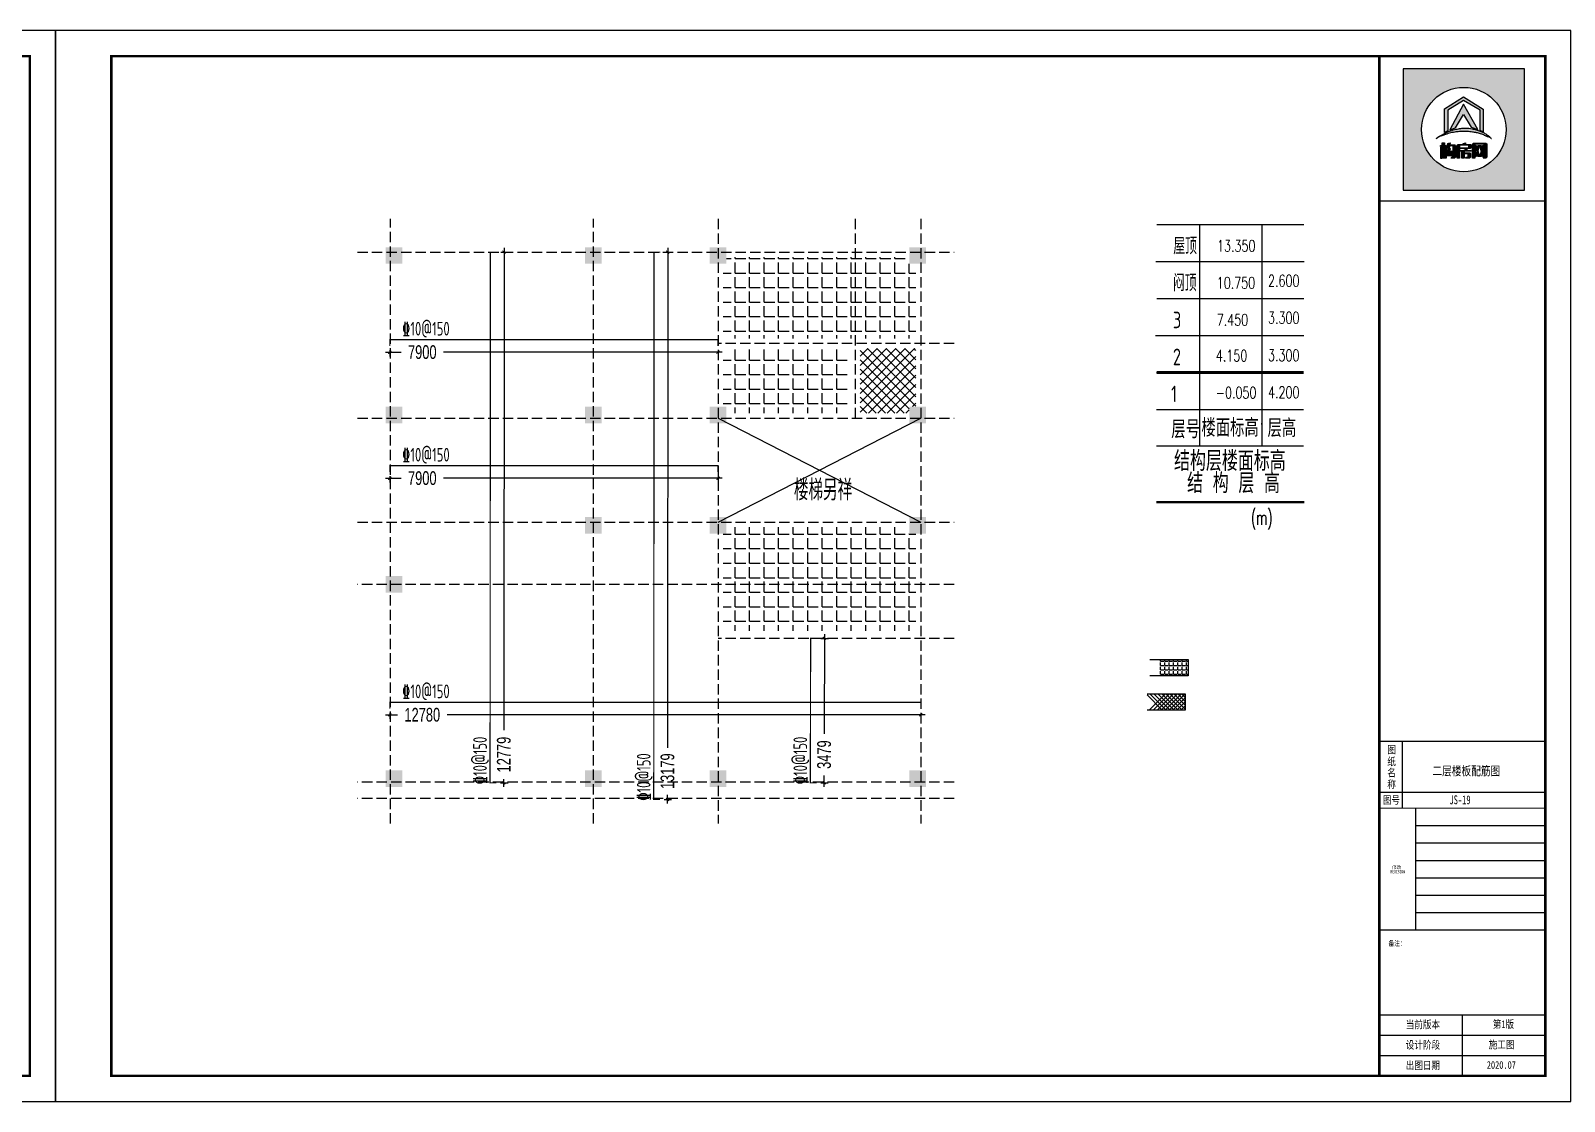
# Model space of a CAD drawing. Header units: millimetres. Extents: x -807114 to 558292, y -468455 to -61603.
# Drawn here: x 295627 to 332533, y -254641 to -228857 of the extents above; entities that cross this region are included whole.
import ezdxf
from ezdxf.enums import TextEntityAlignment as Align

# ---------------------------------------------------------------- set-up
doc = ezdxf.new("R2010")
doc.units = ezdxf.units.MM
doc.header["$LTSCALE"] = 1000
doc.linetypes.add('DASH', pattern=[0.35, 0.25, -0.1])
for name, color, linetype in [('DIM', 3, 'Continuous'), ('PUB_TAB', 117, 'Continuous'), ('PUB_TEXT', 3, 'Continuous'), ('PUB_TITLE', 4, 'Continuous'), ('REIN', 1, 'Continuous'), ('TEXT', 7, 'Continuous'), ('YHJ_图名', 7, 'Continuous'), ('建-文字', 7, 'Continuous'), ('建-轴', 1, 'Continuous')]:
    doc.layers.add(name, color=color, linetype=linetype)
doc.layers.add('YHG_表格', color=3, linetype='Continuous', lineweight=18)
doc.styles.add('_SIMPLEX', font='txt.shx', dxfattribs={"width": 0.8, "bigfont": 'hztxt.shx'})
doc.styles.add('HCJG_Dim', font='HCJG.shx', dxfattribs={"width": 0.7, "bigfont": 'hztxt.shx'})
doc.styles.add('TSSD_Rein', font='Tssdeng.shx', dxfattribs={"width": 0.7, "bigfont": 'hztxt.shx'})
doc.styles.add('uni-黑体', font='simhei.ttf')
doc.styles.add('ZDBOX', font='simsun.ttc', dxfattribs={"width": 0.7})
doc.styles.add('双线', font='tssdeng2.shx', dxfattribs={"width": 0.75, "bigfont": 'tssdchn.shx'})
doc.styles.add('宋体', font='simsun.ttc', dxfattribs={"width": 0.8})
doc.dimstyles.new('HCJG_100_100', dxfattribs={"dimtxt": 300, "dimasz": 100, "dimexe": 100, "dimexo": 250, "dimgap": 100, "dimtad": 1, "dimdec": 0, "dimzin": 0, "dimdsep": 46, "dimtxsty": 'HCJG_Dim', "dimblk": 'ArchTick', "dimcen": 0, "dimdle": 100, "dimclrd": 3, "dimclre": 3, "dimclrt": 7, "dimadec": 0, "dimazin": 0, "dimtfac": 1, "dimtdec": 0, "dimtix": 1, "dimtmove": 2, "dimatfit": 3, "dimfxl": 1, "dimtolj": 1, "dimtzin": 0, "dimarcsym": 0})

# ---------------------------------------------------------------- blocks, each defined once
blk = doc.blocks.new('sadasfafa')
h = blk.add_hatch(color=252)
h.dxf.hatch_style = 1
h.paths.add_polyline_path([(1853311, -2488040), (1853311, -2490368), (1855639, -2490368), (1855639, -2488040)])
h.paths.add_polyline_path([(1855286, -2489204, 1), (1853664, -2489204, 1)], flags=16)
edge = h.paths.add_edge_path(flags=0)
edge.add_spline(control_points=[(1853945, -2489376), (1853935, -2489385), (1854022, -2489327), (1854064, -2489324), (1854178, -2489280), (1854273, -2489257), (1854375, -2489242), (1854470, -2489236), (1854555, -2489239), (1854630, -2489250), (1854700, -2489259), (1854781, -2489280), (1854854, -2489303), (1854917, -2489335), (1854967, -2489354), (1854993, -2489368), (1855014, -2489382), (1854982, -2489354), (1854965, -2489332), (1854910, -2489297), (1854854, -2489260), (1854784, -2489234), (1854713, -2489206), (1854640, -2489189), (1854569, -2489179), (1854497, -2489176), (1854414, -2489178), (1854321, -2489198), (1854229, -2489222), (1854147, -2489257), (1854080, -2489292), (1854021, -2489325), (1853977, -2489352), (1853953, -2489369), (1853945, -2489376)], knot_values=[0, 0, 0, 0, 114.670179, 423.637006, 763.89867, 1083.683754, 1343.405239, 1688.07646, 1952.326814, 2113.699055, 2375.693807, 2595.188681, 2872.839541, 3068.155951, 3238.592156, 3348.056762, 3361.095167, 3431.805845, 3527.265261, 3733.200323, 3952.805082, 4160.23278, 4398.128766, 4650.488133, 4837.16968, 5050.428326, 5308.684497, 5588.159898, 5913.430939, 6163.12325, 6398.139207, 6601.625078, 6772.549769, 6871.149972, 6871.149972, 6871.149972, 6871.149972], degree=3, periodic=1)
h.paths.add_polyline_path([(1854530, -2489580), (1854534, -2489580), (1854534, -2489603), (1854618, -2489603), (1854618, -2489621), (1854481, -2489621), (1854481, -2489650), (1854589, -2489650), (1854599, -2489656), (1854606, -2489666), (1854606, -2489733), (1854600, -2489742), (1854590, -2489750), (1854506, -2489750), (1854514, -2489740), (1854518, -2489731), (1854552, -2489731), (1854558, -2489728), (1854560, -2489721), (1854560, -2489675), (1854558, -2489670), (1854553, -2489667), (1854481, -2489667), (1854481, -2489750), (1854436, -2489750), (1854436, -2489626), (1854433, -2489621), (1854406, -2489621), (1854406, -2489603), (1854488, -2489603), (1854488, -2489590)], flags=0)
h.paths.add_polyline_path([(1854486, -2489468), (1854506, -2489461), (1854506, -2489485), (1854510, -2489489), (1854601, -2489489), (1854609, -2489494), (1854615, -2489502), (1854615, -2489556), (1854607, -2489564), (1854599, -2489569), (1854401, -2489569), (1854394, -2489573), (1854394, -2489750), (1854349, -2489750), (1854349, -2489504), (1854355, -2489495), (1854367, -2489489), (1854462, -2489489), (1854462, -2489474)], flags=0)
h.paths.add_polyline_path([(1854394, -2489554), (1854394, -2489512), (1854404, -2489506), (1854562, -2489506), (1854570, -2489513), (1854570, -2489554)], flags=0)
h.paths.add_polyline_path([(1854214, -2489569), (1854203, -2489632), (1854193, -2489683), (1854194, -2489689), (1854218, -2489689), (1854220, -2489683), (1854214, -2489633), (1854254, -2489614), (1854263, -2489686), (1854263, -2489700), (1854255, -2489709), (1854159, -2489709), (1854150, -2489702), (1854148, -2489692), (1854173, -2489569)], flags=0)
h.paths.add_polyline_path([(1854187, -2489466), (1854213, -2489458), (1854207, -2489496), (1854296, -2489496), (1854305, -2489498), (1854312, -2489505), (1854314, -2489513), (1854314, -2489733), (1854310, -2489741), (1854301, -2489750), (1854231, -2489750), (1854238, -2489741), (1854243, -2489730), (1854261, -2489730), (1854268, -2489727), (1854270, -2489720), (1854270, -2489531), (1854270, -2489526), (1854267, -2489521), (1854260, -2489516), (1854202, -2489516), (1854201, -2489534), (1854196, -2489558), (1854150, -2489558), (1854159, -2489535), (1854165, -2489504), (1854167, -2489471)], flags=0)
h.paths.add_polyline_path([(1854140, -2489544), (1854140, -2489750), (1854114, -2489750), (1854114, -2489544)], flags=0)
h.paths.add_polyline_path([(1854056, -2489544), (1854053, -2489750), (1854031, -2489750), (1854031, -2489544)], flags=0)
h.paths.add_polyline_path([(1854107, -2489459), (1854107, -2489508), (1854139, -2489508), (1854139, -2489527), (1854107, -2489527), (1854107, -2489750), (1854062, -2489750), (1854062, -2489527), (1854029, -2489527), (1854029, -2489508), (1854062, -2489508), (1854062, -2489459)], flags=0)
h.paths.add_polyline_path([(1854209, -2489211), (1854471, -2488714), (1854743, -2489200), (1854618, -2489155), (1854470, -2488913), (1854318, -2489172)], flags=0)
h.paths.add_polyline_path([(1854102, -2488808), (1854470, -2488575), (1854848, -2488810), (1854848, -2489247), (1854790, -2489223), (1854790, -2488832), (1854471, -2488643), (1854168, -2488829), (1854168, -2489231), (1854102, -2489257)], flags=0)
h.paths.add_polyline_path([(1854685, -2489750), (1854641, -2489750), (1854641, -2489488), (1854641, -2489484), (1854646, -2489475), (1854656, -2489467), (1854898, -2489467), (1854907, -2489471), (1854916, -2489478), (1854916, -2489731), (1854908, -2489743), (1854902, -2489750), (1854847, -2489750), (1854858, -2489732), (1854866, -2489731), (1854869, -2489724), (1854869, -2489718), (1854867, -2489718), (1854836, -2489718), (1854826, -2489684), (1854814, -2489718), (1854746, -2489718), (1854736, -2489684), (1854722, -2489718), (1854689, -2489718), (1854689, -2489709), (1854691, -2489709), (1854720, -2489621), (1854685, -2489512)], flags=0)
h.paths.add_polyline_path([(1854779, -2489518), (1854809, -2489621), (1854781, -2489709), (1854777, -2489709), (1854750, -2489621), (1854775, -2489518)], flags=0)
h = blk.add_hatch(color=7)
h.dxf.hatch_style = 1
h.paths.add_polyline_path([(1854102, -2489257), (1854168, -2489231), (1854168, -2488829), (1854471, -2488643), (1854790, -2488832), (1854790, -2489223), (1854848, -2489247), (1854848, -2488810), (1854470, -2488575), (1854102, -2488808)])
h = blk.add_hatch(color=7)
h.dxf.hatch_style = 1
h.paths.add_polyline_path([(1854318, -2489172), (1854470, -2488913), (1854618, -2489155), (1854743, -2489200), (1854471, -2488714), (1854209, -2489211)])
h = blk.add_hatch(color=7)
h.dxf.hatch_style = 1
edge = h.paths.add_edge_path()
edge.add_spline(control_points=[(1853945, -2489376), (1853953, -2489369), (1853977, -2489352), (1854021, -2489325), (1854080, -2489292), (1854147, -2489257), (1854229, -2489222), (1854321, -2489198), (1854414, -2489178), (1854497, -2489176), (1854569, -2489179), (1854640, -2489189), (1854713, -2489206), (1854784, -2489234), (1854854, -2489260), (1854910, -2489297), (1854965, -2489332), (1854982, -2489354), (1855014, -2489382), (1854993, -2489368), (1854967, -2489354), (1854917, -2489335), (1854854, -2489303), (1854781, -2489280), (1854700, -2489259), (1854630, -2489250), (1854555, -2489239), (1854470, -2489236), (1854375, -2489242), (1854273, -2489257), (1854178, -2489280), (1854064, -2489324), (1854022, -2489327), (1853935, -2489385), (1853945, -2489376)], knot_values=[0, 0, 0, 0, 98.600203, 269.524894, 473.010766, 708.026723, 957.719033, 1282.990074, 1562.465475, 1820.721647, 2033.980292, 2220.661839, 2473.021206, 2710.917192, 2918.34489, 3137.949649, 3343.884711, 3439.344127, 3510.054805, 3523.09321, 3632.557816, 3802.994021, 3998.310431, 4275.961291, 4495.456165, 4757.450917, 4918.823158, 5183.073513, 5527.744733, 5787.466218, 6107.251302, 6447.512966, 6756.479793, 6871.149972, 6871.149972, 6871.149972, 6871.149972], degree=3, periodic=1)
h = blk.add_hatch(color=7)
h.dxf.hatch_style = 1
h.paths.add_polyline_path([(1854062, -2489459), (1854062, -2489508), (1854029, -2489508), (1854029, -2489527), (1854062, -2489527), (1854062, -2489750), (1854107, -2489750), (1854107, -2489527), (1854139, -2489527), (1854139, -2489508), (1854107, -2489508), (1854107, -2489459)])
h = blk.add_hatch(color=7)
h.dxf.hatch_style = 1
h.paths.add_polyline_path([(1854167, -2489471), (1854165, -2489504), (1854159, -2489535), (1854150, -2489558), (1854196, -2489558), (1854201, -2489534), (1854202, -2489516), (1854260, -2489516), (1854267, -2489521), (1854270, -2489526), (1854270, -2489531), (1854270, -2489720), (1854268, -2489727), (1854261, -2489730), (1854243, -2489730), (1854238, -2489741), (1854231, -2489750), (1854301, -2489750), (1854310, -2489741), (1854314, -2489733), (1854314, -2489513), (1854312, -2489505), (1854305, -2489498), (1854296, -2489496), (1854207, -2489496), (1854213, -2489458), (1854187, -2489466)])
h = blk.add_hatch(color=7)
h.dxf.hatch_style = 1
h.paths.add_polyline_path([(1854462, -2489474), (1854462, -2489489), (1854367, -2489489), (1854355, -2489495), (1854349, -2489504), (1854349, -2489750), (1854394, -2489750), (1854394, -2489573), (1854401, -2489569), (1854599, -2489569), (1854607, -2489564), (1854615, -2489556), (1854615, -2489502), (1854609, -2489494), (1854601, -2489489), (1854510, -2489489), (1854506, -2489485), (1854506, -2489461), (1854486, -2489468)])
h.paths.add_polyline_path([(1854394, -2489554), (1854394, -2489512), (1854404, -2489506), (1854562, -2489506), (1854570, -2489513), (1854570, -2489554)], flags=16)
h = blk.add_hatch(color=7)
h.dxf.hatch_style = 1
h.paths.add_polyline_path([(1854685, -2489512), (1854685, -2489493), (1854693, -2489483), (1854862, -2489483), (1854869, -2489491), (1854869, -2489724), (1854866, -2489731), (1854858, -2489732), (1854847, -2489750), (1854902, -2489750), (1854908, -2489743), (1854916, -2489731), (1854916, -2489478), (1854907, -2489471), (1854898, -2489467), (1854656, -2489467), (1854646, -2489475), (1854641, -2489484), (1854641, -2489488), (1854641, -2489750), (1854685, -2489750)])
h = blk.add_hatch(color=7)
h.dxf.hatch_style = 1
h.paths.add_polyline_path([(1854866, -2489709), (1854840, -2489621), (1854866, -2489512), (1854836, -2489512), (1854824, -2489558), (1854808, -2489512), (1854745, -2489512), (1854734, -2489557), (1854719, -2489512), (1854689, -2489512), (1854720, -2489621), (1854691, -2489709), (1854689, -2489709), (1854689, -2489710), (1854689, -2489718), (1854722, -2489718), (1854736, -2489684), (1854746, -2489718), (1854814, -2489718), (1854826, -2489684), (1854836, -2489718), (1854867, -2489718), (1854867, -2489709)])
h.paths.add_polyline_path([(1854779, -2489518), (1854809, -2489621), (1854781, -2489709), (1854777, -2489709), (1854750, -2489621), (1854775, -2489518)], flags=16)
h = blk.add_hatch(color=7)
h.dxf.hatch_style = 1
h.paths.add_polyline_path([(1854031, -2489544), (1854031, -2489750), (1854053, -2489750), (1854056, -2489544)])
h = blk.add_hatch(color=7)
h.dxf.hatch_style = 1
h.paths.add_polyline_path([(1854114, -2489544), (1854114, -2489750), (1854140, -2489750), (1854140, -2489544)])
h = blk.add_hatch(color=7)
h.dxf.hatch_style = 1
h.paths.add_polyline_path([(1854173, -2489569), (1854148, -2489692), (1854150, -2489702), (1854159, -2489709), (1854255, -2489709), (1854263, -2489700), (1854263, -2489686), (1854254, -2489614), (1854214, -2489633), (1854220, -2489683), (1854218, -2489689), (1854194, -2489689), (1854193, -2489683), (1854203, -2489632), (1854214, -2489569)])
h = blk.add_hatch(color=7)
h.dxf.hatch_style = 1
h.paths.add_polyline_path([(1854488, -2489590), (1854488, -2489603), (1854406, -2489603), (1854406, -2489621), (1854433, -2489621), (1854436, -2489626), (1854436, -2489750), (1854481, -2489750), (1854481, -2489667), (1854553, -2489667), (1854558, -2489670), (1854560, -2489675), (1854560, -2489721), (1854558, -2489728), (1854552, -2489731), (1854518, -2489731), (1854514, -2489740), (1854506, -2489750), (1854590, -2489750), (1854600, -2489742), (1854606, -2489733), (1854606, -2489666), (1854599, -2489656), (1854589, -2489650), (1854481, -2489650), (1854481, -2489621), (1854618, -2489621), (1854618, -2489603), (1854534, -2489603), (1854534, -2489580), (1854530, -2489580)])
for points in [[(1855639, -2488040), (1853311, -2488040), (1853311, -2490368), (1855639, -2490368)], [(1854102, -2489257), (1854102, -2488808), (1854470, -2488575), (1854848, -2488810), (1854848, -2489247), (1854790, -2489223), (1854790, -2488832), (1854471, -2488643), (1854168, -2488829), (1854168, -2489231)], [(1854209, -2489211), (1854318, -2489172), (1854470, -2488913), (1854618, -2489155), (1854743, -2489200), (1854471, -2488714)], [(1854062, -2489459), (1854107, -2489459), (1854107, -2489508), (1854139, -2489508), (1854139, -2489527), (1854107, -2489527), (1854107, -2489750), (1854062, -2489750), (1854062, -2489527), (1854029, -2489527), (1854029, -2489508), (1854062, -2489508)], [(1854462, -2489474), (1854486, -2489468), (1854506, -2489461), (1854506, -2489485), (1854510, -2489489), (1854601, -2489489), (1854609, -2489494), (1854615, -2489502), (1854615, -2489556), (1854607, -2489564), (1854599, -2489569), (1854401, -2489569), (1854394, -2489573), (1854394, -2489750), (1854349, -2489750), (1854349, -2489504), (1854355, -2489495), (1854367, -2489489), (1854462, -2489489)], [(1854394, -2489554), (1854570, -2489554), (1854570, -2489513), (1854562, -2489506), (1854404, -2489506), (1854394, -2489512)], [(1854641, -2489750), (1854641, -2489488), (1854641, -2489484), (1854646, -2489475), (1854656, -2489467), (1854898, -2489467), (1854907, -2489471), (1854916, -2489478), (1854916, -2489731), (1854908, -2489743), (1854902, -2489750), (1854847, -2489750), (1854858, -2489732), (1854866, -2489731), (1854869, -2489724), (1854869, -2489491), (1854862, -2489483), (1854693, -2489483), (1854685, -2489493), (1854685, -2489750)], [(1854775, -2489518), (1854779, -2489518), (1854809, -2489621), (1854781, -2489709), (1854777, -2489709), (1854750, -2489621)], [(1854056, -2489544), (1854031, -2489544), (1854031, -2489750), (1854053, -2489750)], [(1854114, -2489544), (1854140, -2489544), (1854140, -2489750), (1854114, -2489750)], [(1854488, -2489590), (1854530, -2489580), (1854534, -2489580), (1854534, -2489603), (1854618, -2489603), (1854618, -2489621), (1854481, -2489621), (1854481, -2489650), (1854589, -2489650), (1854599, -2489656), (1854606, -2489666), (1854606, -2489733), (1854600, -2489742), (1854590, -2489750), (1854506, -2489750), (1854514, -2489740), (1854518, -2489731), (1854552, -2489731), (1854558, -2489728), (1854560, -2489721), (1854560, -2489675), (1854558, -2489670), (1854553, -2489667), (1854481, -2489667), (1854481, -2489750), (1854436, -2489750), (1854436, -2489626), (1854433, -2489621), (1854406, -2489621), (1854406, -2489603), (1854488, -2489603)]]:
    blk.add_lwpolyline(points, close=True)
for points in [[(1854167, -2489471), (1854187, -2489466), (1854213, -2489458), (1854207, -2489496), (1854296, -2489496), (1854305, -2489498), (1854312, -2489505), (1854314, -2489513), (1854314, -2489733), (1854310, -2489741), (1854301, -2489750), (1854231, -2489750), (1854238, -2489741), (1854243, -2489730), (1854261, -2489730), (1854268, -2489727), (1854270, -2489720), (1854270, -2489531), (1854270, -2489526), (1854267, -2489521), (1854260, -2489516), (1854202, -2489516), (1854201, -2489534), (1854196, -2489558), (1854150, -2489558), (1854150, -2489558), (1854159, -2489535), (1854165, -2489504), (1854167, -2489471)], [(1854866, -2489709), (1854866, -2489709), (1854867, -2489709), (1854867, -2489718), (1854836, -2489718), (1854826, -2489684), (1854814, -2489718), (1854746, -2489718), (1854736, -2489684), (1854722, -2489718), (1854689, -2489718), (1854689, -2489710), (1854689, -2489709), (1854691, -2489709), (1854720, -2489621), (1854689, -2489512)], [(1854173, -2489569), (1854214, -2489569), (1854203, -2489632), (1854193, -2489683), (1854194, -2489689), (1854218, -2489689), (1854220, -2489683), (1854214, -2489633), (1854254, -2489614), (1854263, -2489686), (1854263, -2489700), (1854255, -2489709), (1854159, -2489709), (1854150, -2489702), (1854148, -2489692), (1854173, -2489569)]]:
    blk.add_lwpolyline(points)
at = {"color": 7}
blk.add_lwpolyline([(1854689, -2489512), (1854719, -2489512), (1854734, -2489557), (1854745, -2489512), (1854808, -2489512), (1854824, -2489558), (1854836, -2489512), (1854866, -2489512), (1854840, -2489621), (1854866, -2489709)], dxfattribs=at)
blk.add_circle((1854475, -2489204), 811)
at = {"start_tangent": (-0.74079, -0.671736), "end_tangent": (-0.74079, -0.671736)}
blk.add_spline([(1853945, -2489376), (1853977, -2489357), (1854071, -2489318), (1854178, -2489282), (1854280, -2489257), (1854365, -2489245), (1854479, -2489238), (1854566, -2489241), (1854619, -2489248), (1854704, -2489261), (1854775, -2489279), (1854861, -2489308), (1854920, -2489335), (1854972, -2489357), (1855003, -2489375), (1855007, -2489377), (1854990, -2489361), (1854968, -2489339), (1854913, -2489299), (1854851, -2489261), (1854787, -2489235), (1854714, -2489208), (1854633, -2489189), (1854572, -2489180), (1854501, -2489177), (1854416, -2489181), (1854326, -2489198), (1854222, -2489227), (1854146, -2489259), (1854077, -2489294), (1854019, -2489327), (1853971, -2489357), (1853945, -2489376)], degree=3, dxfattribs=at)
blk = doc.blocks.new('ArchTick')
at = {"color": 0, "const_width": 0.5}
blk.add_lwpolyline([(-0.71, -0.71), (0.71, 0.71)], dxfattribs=at)
blk = doc.blocks.new('*D9857')
at = {"layer": 'Defpoints', "color": 0}
for p in [(304269, -236299), (312169, -236299), (304269, -236600)]:
    blk.add_point(p, dxfattribs=at)
at = {"layer": 'DIM', "color": 3, "lineweight": -2}
for p, q in [((304269, -236549), (304269, -236700)), ((312169, -236549), (312169, -236700)), ((304169, -236600), (304544, -236600)), ((312269, -236600), (305558, -236600))]:
    blk.add_line(p, q, dxfattribs=at)
at = {"layer": 'DIM', "color": 3, "linetype": 'ByBlock', "lineweight": -2, "xscale": 50, "yscale": 50, "zscale": 50}
for p, rotation in [((304269, -236600), 179.9999990303388), ((312169, -236600), 359.9999990303388)]:
    blk.add_blockref('ArchTick', p, dxfattribs=dict(at, rotation=rotation))
at = {"layer": 'DIM', "color": 7, "insert": (305051, -236600), "char_height": 330, "attachment_point": 5, "rotation": 360, "style": 'HCJG_Dim'}
blk.add_mtext('\\A1;7900', dxfattribs=at)
blk = doc.blocks.new('_ArchTick')
at = {"color": 0, "linetype": 'ByBlock', "const_width": 0.15}
blk.add_lwpolyline([(-0.5, -0.5), (0.5, 0.5)], dxfattribs=at)
blk = doc.blocks.new('*D9861')
at = {"layer": 'Defpoints', "color": 0}
for p in [(304269, -239335), (312169, -239335), (304269, -239635)]:
    blk.add_point(p, dxfattribs=at)
at = {"layer": 'DIM', "color": 3, "lineweight": -2}
for p, q in [((304169, -239635), (304544, -239635)), ((304269, -239585), (304269, -239735)), ((312269, -239635), (305558, -239635)), ((312169, -239585), (312169, -239735))]:
    blk.add_line(p, q, dxfattribs=at)
at = {"layer": 'DIM', "color": 3, "linetype": 'ByBlock', "lineweight": -2, "xscale": 50, "yscale": 50, "zscale": 50}
for p, rotation in [((304269, -239635), 179.9999990303388), ((312169, -239635), 359.9999990303388)]:
    blk.add_blockref('ArchTick', p, dxfattribs=dict(at, rotation=rotation))
at = {"layer": 'DIM', "color": 7, "insert": (305051, -239635), "char_height": 330, "attachment_point": 5, "rotation": 360, "style": 'HCJG_Dim'}
blk.add_mtext('\\A1;7900', dxfattribs=at)
blk = doc.blocks.new('*D9865')
at = {"layer": 'Defpoints', "color": 0}
for p in [(304269, -245033), (317049, -245033), (304269, -245333)]:
    blk.add_point(p, dxfattribs=at)
at = {"layer": 'DIM', "color": 3, "lineweight": -2}
for p, q in [((304169, -245333), (304456, -245333)), ((304269, -245283), (304269, -245433)), ((317149, -245333), (305646, -245333)), ((317049, -245283), (317049, -245433))]:
    blk.add_line(p, q, dxfattribs=at)
at = {"layer": 'DIM', "color": 3, "linetype": 'ByBlock', "lineweight": -2, "xscale": 50, "yscale": 50, "zscale": 50}
for p, rotation in [((304269, -245333), 179.9999994006006), ((317049, -245333), 359.9999994006007)]:
    blk.add_blockref('ArchTick', p, dxfattribs=dict(at, rotation=rotation))
at = {"layer": 'DIM', "color": 7, "insert": (305051, -245333), "char_height": 330, "attachment_point": 5, "rotation": 360, "style": 'HCJG_Dim'}
blk.add_mtext('\\A1;12780', dxfattribs=at)
blk = doc.blocks.new('*D9873')
at = {"layer": 'Defpoints', "color": 0}
for p in [(314395, -243491), (314390, -246971), (314721, -246971)]:
    blk.add_point(p, dxfattribs=at)
at = {"layer": 'DIM', "color": 3, "lineweight": -2}
for p, q in [((314645, -243492), (314826, -243492)), ((314726, -243392), (314723, -245790)), ((314721, -247071), (314721, -246793)), ((314640, -246971), (314821, -246971))]:
    blk.add_line(p, q, dxfattribs=at)
at = {"layer": 'DIM', "color": 3, "linetype": 'ByBlock', "lineweight": -2, "xscale": 50, "yscale": 50, "zscale": 50}
for p, rotation in [((314726, -243492), 89.9187234040756), ((314721, -246971), 269.9187234040756)]:
    blk.add_blockref('ArchTick', p, dxfattribs=dict(at, rotation=rotation))
at = {"layer": 'DIM', "color": 7, "insert": (314721, -246291), "char_height": 330, "attachment_point": 5, "rotation": 89.9187, "style": 'HCJG_Dim'}
blk.add_mtext('\\A1;3479', dxfattribs=at)
blk = doc.blocks.new('*D9877')
at = {"layer": 'Defpoints', "color": 0}
for p in [(310627, -234191), (310622, -247371), (310952, -247371)]:
    blk.add_point(p, dxfattribs=at)
at = {"layer": 'DIM', "color": 3, "lineweight": -2}
for p, q in [((310877, -234191), (311057, -234191)), ((310957, -234091), (310953, -246124)), ((310952, -247471), (310952, -247259)), ((310872, -247371), (311052, -247371))]:
    blk.add_line(p, q, dxfattribs=at)
at = {"layer": 'DIM', "color": 3, "linetype": 'ByBlock', "lineweight": -2, "xscale": 50, "yscale": 50, "zscale": 50}
for p, rotation in [((310957, -234191), 89.97854303379016), ((310952, -247371), 269.9785430337902)]:
    blk.add_blockref('ArchTick', p, dxfattribs=dict(at, rotation=rotation))
at = {"layer": 'DIM', "color": 7, "insert": (310952, -246691), "char_height": 330, "attachment_point": 5, "rotation": 89.9785, "style": 'HCJG_Dim'}
blk.add_mtext('\\A1;13179', dxfattribs=at)
blk = doc.blocks.new('*D9881')
at = {"layer": 'Defpoints', "color": 0}
for p in [(306688, -234191), (306683, -246971), (307014, -246971)]:
    blk.add_point(p, dxfattribs=at)
at = {"layer": 'DIM', "color": 3, "lineweight": -2}
for p, q in [((306938, -234191), (307119, -234191)), ((307019, -234091), (307014, -245702)), ((307014, -247071), (307014, -246881)), ((306933, -246971), (307114, -246971))]:
    blk.add_line(p, q, dxfattribs=at)
at = {"layer": 'DIM', "color": 3, "linetype": 'ByBlock', "lineweight": -2, "xscale": 50, "yscale": 50, "zscale": 50}
for p, rotation in [((307019, -234191), 89.97787141925265), ((307014, -246971), 269.9778714192527)]:
    blk.add_blockref('ArchTick', p, dxfattribs=dict(at, rotation=rotation))
at = {"layer": 'DIM', "color": 7, "insert": (307014, -246291), "char_height": 330, "attachment_point": 5, "rotation": 89.9779, "style": 'HCJG_Dim'}
blk.add_mtext('\\A1;12779', dxfattribs=at)

msp = doc.modelspace()

# ---------------------------------------------------------------- hatches: boundary and pattern name
h = msp.add_hatch(color=256)
h.dxf.hatch_style = 1
h.paths.add_polyline_path([(316769.4, -237911.2), (316769.4, -238311.2), (317169.4, -238311.2), (317169.4, -237911.2)])
h.paths.add_polyline_path([(304169.4, -246671.2), (304169.4, -247071.2), (304569.4, -247071.2), (304569.4, -246671.2)])
h.paths.add_polyline_path([(311969.4, -240571.2), (311969.4, -240971.2), (312369.4, -240971.2), (312369.4, -240571.2)])
h.paths.add_polyline_path([(304169.4, -241991.2), (304169.4, -242391.2), (304569.4, -242391.2), (304569.4, -241991.2)])
h.paths.add_polyline_path([(308969.4, -237911.2), (308969.4, -238311.2), (309369.4, -238311.2), (309369.4, -237911.2)])
h.paths.add_polyline_path([(316769.4, -234471.2), (317169.4, -234471.2), (317169.4, -234071.2), (316769.4, -234071.2)])
h.paths.add_polyline_path([(304169.4, -234471.2), (304569.4, -234471.2), (304569.4, -234071.2), (304169.4, -234071.2)])
h.paths.add_polyline_path([(311969.4, -246671.2), (311969.4, -247071.2), (312369.4, -247071.2), (312369.4, -246671.2)])
h.paths.add_polyline_path([(316769.4, -246671.2), (316769.4, -247071.2), (317169.4, -247071.2), (317169.4, -246671.2)])
h.paths.add_polyline_path([(304169.4, -237911.2), (304169.4, -238311.2), (304569.4, -238311.2), (304569.4, -237911.2)])
h.paths.add_polyline_path([(308969.4, -246671.2), (308969.4, -247071.2), (309369.4, -247071.2), (309369.4, -246671.2)])
h.paths.add_polyline_path([(308969.4, -234471.2), (309369.4, -234471.2), (309369.4, -234071.2), (308969.4, -234071.2)])
h.paths.add_polyline_path([(311969.4, -234471.2), (312369.4, -234471.2), (312369.4, -234071.2), (311969.4, -234071.2)])
h.paths.add_polyline_path([(316769.4, -240571.2), (316769.4, -240971.2), (317169.4, -240971.2), (317169.4, -240571.2)])
h.paths.add_polyline_path([(311969.4, -237911.2), (311969.4, -238311.2), (312369.4, -238311.2), (312369.4, -237911.2)])
h.paths.add_polyline_path([(308969.4, -240571.2), (308969.4, -240971.2), (309369.4, -240971.2), (309369.4, -240571.2)])
h = msp.add_hatch()
h.set_pattern_fill('ANGLE', scale=100)
h.set_pattern_definition([(0, (0, 0), (0, 349.25), [254, -95.25]), (90, (0, 0), (-349.25, 2e-14), [254, -95.25])])
h.paths.add_polyline_path([(316769.4, -234311.2), (312369.4, -234311.2), (312369.4, -234471.2), (312289.4, -234471.2), (312289.4, -236271.2), (316929.4, -236271.2), (316929.4, -234471.2), (316769.4, -234471.2)])
h.paths.add_polyline_path([(312289.4, -242191.2), (312289.4, -243311.2), (316929.4, -243311.2), (316929.4, -242191.2)])
h.paths.add_polyline_path([(312369.4, -240971.2), (312289.4, -240971.2), (312289.4, -242191.2), (316929.4, -242191.2), (316929.4, -240971.2), (316769.4, -240971.2), (316769.4, -240811.2), (312369.4, -240811.2)])
h.paths.add_polyline_path([(312369.4, -238071.2), (315349.4, -238071.2), (315349.4, -236511.2), (312289.4, -236511.2), (312289.4, -237911.2), (312369.4, -237911.2)])
h = msp.add_hatch()
h.set_pattern_fill('ANSI37', color=256, scale=100)
h.set_pattern_definition([(45, (0, 0), (-112.2532, 112.2532), []), (135, (0, 0), (-112.2532, -112.2532), [])])
h.paths.add_polyline_path([(316929.4, -237911.2), (316929.4, -236511.2), (315589.4, -236511.2), (315589.4, -238071.2), (316769.4, -238071.2), (316769.4, -237911.2)])

# ---------------------------------------------------------------- linework, layer by layer
for p, q in [((312169.4, -238191.2), (317049.4, -240691.2)), ((312169.4, -240691.2), (317049.4, -238191.2)), ((328636.4, -247581.2), (328636.4, -245969.7)), ((328083.9, -247197.5), (332074.3, -247197.5))]:
    msp.add_line(p, q)
at = {"const_width": 30.7}
for points in [[(328083.9, -232958.5), (332074.3, -232958.5)], [(328083.9, -245969.7), (332074.3, -245969.7)], [(328083.9, -247581.2), (332074.3, -247581.2)], [(328083.9, -250514.4), (332074.3, -250514.4)]]:
    msp.add_lwpolyline(points, dxfattribs=at)
at = {"layer": 'PUB_TAB'}
msp.add_line((322717.7, -237978.6), (326254.3, -237978.6), dxfattribs=at)
msp.add_line((322717.7, -237978.6), (326254.3, -237978.6), dxfattribs=at)
msp.add_line((322717.7, -237978.6), (326254.3, -237978.6), dxfattribs=at)
msp.add_line((322717.7, -237978.6), (326254.3, -237978.6), dxfattribs=at)
msp.add_line((322717.7, -237978.6), (326254.3, -237978.6), dxfattribs=at)
msp.add_line((322717.7, -237978.6), (326254.3, -237978.6), dxfattribs=at)
msp.add_line((322717.7, -237978.6), (326254.3, -237978.6), dxfattribs=at)
msp.add_line((322717.7, -237978.6), (326254.3, -237978.6), dxfattribs=at)
at = {"layer": 'PUB_TITLE'}
for p, q in [((328083.9, -252553.8), (332074.3, -252553.8)), ((330079.1, -254027.2), (330079.1, -252553.8)), ((328083.9, -253045), (332074.3, -253045)), ((328083.9, -253536.1), (332074.3, -253536.1))]:
    msp.add_line(p, q, dxfattribs=at)
for points in [[(259756, -254641.1), (296222.1, -254641.1), (296222.1, -228857), (259756, -228857)], [(296222.1, -254641.1), (332688.2, -254641.1), (332688.2, -228857), (296222.1, -228857)], [(297567.5, -254027.2), (332074.3, -254027.2), (332074.3, -229470.9), (297567.5, -229470.9)]]:
    msp.add_lwpolyline(points, close=True, dxfattribs=at)
at = {"layer": 'PUB_TITLE', "const_width": 61.4}
for points in [[(261101.4, -254027.2), (295608.2, -254027.2), (295608.2, -229470.9), (261101.4, -229470.9)], [(297567.5, -254027.2), (332074.3, -254027.2), (332074.3, -229470.9), (297567.5, -229470.9)]]:
    msp.add_lwpolyline(points, close=True, dxfattribs=at)
msp.add_lwpolyline([(328083.9, -254027.2), (328083.9, -229470.9)], dxfattribs=at)
at = {"layer": 'PUB_TITLE'}
msp.add_lwpolyline([(328083.9, -250514.4), (332074.3, -250514.4)], dxfattribs=at)
for points in [[(328952.1, -247581.2), (328952.1, -247581.2), (328952.1, -250496), (328952.1, -250496)], [(328952.1, -248000.2), (328952.1, -248000.2), (331277.6, -248000.2), (332074.3, -248000.2)], [(328952.1, -248419.3), (328952.1, -248419.3), (331277.6, -248419.3), (332074.3, -248419.3)], [(328952.1, -248838.3), (328952.1, -248838.3), (331277.6, -248838.3), (332074.3, -248838.3)], [(328952.1, -249257.3), (328952.1, -249257.3), (331277.6, -249257.3), (332074.3, -249257.3)], [(328952.1, -249676.4), (328952.1, -249676.4), (331277.6, -249676.4), (332074.3, -249676.4)], [(328952.1, -250095.4), (328952.1, -250095.4), (331277.6, -250095.4), (332074.3, -250095.4)]]:
    msp.add_open_spline(points, degree=3, dxfattribs=at)
at = {"layer": 'REIN', "const_width": 30}
for points in [[(306837.9, -234191.2), (306687.9, -234191.2), (306682.9, -246970.6), (306832.9, -246970.6)], [(310776.7, -234191.2), (310626.7, -234191.2), (310621.7, -247370.6), (310771.7, -247370.6)], [(312169.4, -236449.4), (312169.4, -236299.4), (304269.4, -236299.4), (304269.4, -236449.4)], [(312169.4, -239484.9), (312169.4, -239334.9), (304269.4, -239334.9), (304269.4, -239484.9)], [(314545.2, -243491.2), (314395.2, -243491.2), (314390.3, -246970.6), (314540.3, -246970.6)], [(317049.4, -245183), (317049.4, -245033), (304269.4, -245033), (304269.4, -245183)]]:
    msp.add_lwpolyline(points, dxfattribs=at)
at = {"layer": 'TEXT', "color": 30}
for p, q in [((322561, -244000.6), (323479, -244000.6)), ((323479, -244000.6), (323479, -244394.2)), ((323479, -244394.2), (322561, -244394.2)), ((322493, -244827.1), (323411, -244827.1)), ((323411, -244827.1), (323411, -245220.7)), ((323411, -245220.7), (322493, -245220.7))]:
    msp.add_line(p, q, dxfattribs=at)
at = {"layer": 'TEXT', "color": 0}
for p, q in [((322818.6, -244042), (322818.6, -244000.6)), ((322818.6, -244042), (322894.2, -244042)), ((322818.6, -244145.9), (322818.6, -244070.4)), ((322818.6, -244145.9), (322894.2, -244145.9)), ((322818.6, -244249.8), (322818.6, -244174.3)), ((322818.6, -244249.8), (322894.2, -244249.8)), ((322818.6, -244353.7), (322818.6, -244278.2)), ((322922.5, -244042), (322922.5, -244000.6)), ((322922.5, -244042), (322998.1, -244042)), ((322922.5, -244145.9), (322922.5, -244070.4)), ((322922.5, -244145.9), (322998.1, -244145.9)), ((322922.5, -244249.8), (322922.5, -244174.3)), ((322922.5, -244249.8), (322998.1, -244249.8)), ((322922.5, -244353.7), (322922.5, -244278.2)), ((323026.4, -244042), (323026.4, -244000.6)), ((323026.4, -244042), (323102, -244042)), ((323026.4, -244145.9), (323026.4, -244070.4)), ((323026.4, -244145.9), (323102, -244145.9)), ((323026.4, -244249.8), (323026.4, -244174.3)), ((323026.4, -244249.8), (323102, -244249.8)), ((323026.4, -244353.7), (323026.4, -244278.2)), ((323130.3, -244042), (323130.3, -244000.6)), ((323130.3, -244042), (323205.9, -244042)), ((323130.3, -244145.9), (323130.3, -244070.4)), ((323130.3, -244145.9), (323205.9, -244145.9)), ((323130.3, -244249.8), (323130.3, -244174.3)), ((323130.3, -244249.8), (323205.9, -244249.8)), ((323130.3, -244353.7), (323130.3, -244278.2)), ((323234.2, -244042), (323234.2, -244000.6)), ((323234.2, -244042), (323309.8, -244042)), ((323234.2, -244145.9), (323234.2, -244070.4)), ((323234.2, -244145.9), (323309.8, -244145.9)), ((323234.2, -244249.8), (323234.2, -244174.3)), ((323234.2, -244249.8), (323309.8, -244249.8)), ((323234.2, -244353.7), (323234.2, -244278.2)), ((323338.1, -244042), (323338.1, -244000.6)), ((323338.1, -244042), (323413.7, -244042)), ((323338.1, -244145.9), (323338.1, -244070.4)), ((323338.1, -244145.9), (323413.7, -244145.9)), ((323338.1, -244249.8), (323338.1, -244174.3)), ((323338.1, -244249.8), (323413.7, -244249.8)), ((323338.1, -244353.7), (323338.1, -244278.2)), ((323442, -244042), (323442, -244000.6)), ((323442, -244042), (323479, -244042)), ((323442, -244145.9), (323442, -244070.4)), ((323442, -244145.9), (323479, -244145.9)), ((323442, -244249.8), (323442, -244174.3)), ((323442, -244249.8), (323479, -244249.8)), ((323442, -244353.7), (323442, -244278.2)), ((322818.6, -244353.7), (322894.2, -244353.7)), ((322818.6, -244394.2), (322818.6, -244382.1)), ((322922.5, -244353.7), (322998.1, -244353.7)), ((322922.5, -244394.2), (322922.5, -244382.1)), ((323026.4, -244353.7), (323102, -244353.7)), ((323026.4, -244394.2), (323026.4, -244382.1)), ((323130.3, -244353.7), (323205.9, -244353.7)), ((323130.3, -244394.2), (323130.3, -244382.1)), ((323234.2, -244353.7), (323309.8, -244353.7)), ((323234.2, -244394.2), (323234.2, -244382.1)), ((323338.1, -244353.7), (323413.7, -244353.7)), ((323338.1, -244394.2), (323338.1, -244382.1)), ((323442, -244353.7), (323479, -244353.7)), ((323442, -244394.2), (323442, -244382.1)), ((322859.4, -245220.7), (322493, -244854.3)), ((322543.4, -245220.7), (322937, -244827.1)), ((322954.8, -245220.7), (322561.2, -244827.1)), ((322638.8, -245220.7), (323032.4, -244827.1)), ((323050.3, -245220.7), (322656.6, -244827.1)), ((322734.2, -245220.7), (323127.8, -244827.1)), ((323145.7, -245220.7), (322752.1, -244827.1)), ((322829.6, -245220.7), (323223.2, -244827.1)), ((323241.1, -245220.7), (322847.5, -244827.1)), ((322925, -245220.7), (323318.6, -244827.1)), ((323336.5, -245220.7), (322942.9, -244827.1)), ((323020.4, -245220.7), (323411, -244830.2)), ((323411, -245199.7), (323038.3, -244827.1)), ((323115.9, -245220.7), (323411, -244925.6)), ((323411, -245104.3), (323133.7, -244827.1)), ((323211.3, -245220.7), (323411, -245021)), ((323411, -245008.9), (323229.1, -244827.1)), ((323411, -244913.5), (323324.5, -244827.1)), ((323306.7, -245220.7), (323411, -245116.4)), ((323402.1, -245220.7), (323411, -245211.8))]:
    msp.add_line(p, q, dxfattribs=at)
at = {"layer": 'YHG_表格', "color": 1, "const_width": 70}
msp.add_lwpolyline([(322722.5, -237087.7), (326259.2, -237087.7)], dxfattribs=at)
at = {"layer": 'YHJ_图名', "color": 3}
for p, q in [((322727.4, -233524.2), (326264, -233524.2)), ((323752.5, -233524.2), (323752.5, -238851.5)), ((325251.8, -233524.2), (325251.8, -238308.7)), ((322700.6, -234415), (326264, -234415)), ((322727.4, -234415), (326264, -234415)), ((322727.4, -234415), (326264, -234415)), ((322732.2, -234415), (326268.9, -234415)), ((325251.8, -234415), (325251.8, -238308.7)), ((325251.8, -234415), (325251.8, -238308.7)), ((325251.8, -234415), (325251.8, -238308.7)), ((322727.4, -235305.9), (326264, -235305.9)), ((322695.8, -236196.8), (326259.2, -236196.8)), ((322722.5, -236196.8), (326259.2, -236196.8)), ((322727.4, -236196.8), (326264, -236196.8)), ((322722.5, -237087.7), (326259.2, -237087.7)), ((322722.5, -237978.6), (326259.2, -237978.6)), ((325251.8, -238344.9), (325251.8, -238308.7)), ((325251.8, -238341.5), (325251.8, -238308.7)), ((325251.8, -238308.7), (325251.8, -238851.5)), ((322717.7, -238851.5), (326259.2, -238851.5))]:
    msp.add_line(p, q, dxfattribs=at)
at = {"layer": 'YHJ_图名', "color": 3, "const_width": 54.9}
msp.add_lwpolyline([(322717.7, -240212.2), (326276.1, -240212.2)], dxfattribs=at)
at = {"layer": '建-轴', "linetype": 'DASH'}
for p, q in [((304289.4, -247951.2), (304289.4, -233391.2)), ((309169.4, -247951.2), (309169.4, -233391.2)), ((312169.4, -233391.2), (312169.4, -247951.2)), ((315469.4, -233391.2), (315469.4, -238191.2)), ((317049.4, -233391.2), (317049.4, -247951.2)), ((303489.4, -234191.2), (317849.4, -234191.2)), ((317849.4, -236391.2), (312169.4, -236391.2)), ((303489.4, -238191.2), (317849.4, -238191.2)), ((303489.4, -240691.2), (317849.4, -240691.2)), ((317849.4, -242191.2), (303489.4, -242191.2)), ((317849.4, -243491.2), (312169.4, -243491.2)), ((317849.4, -246951.2), (303489.4, -246951.2)), ((317849.4, -247351.2), (303489.4, -247351.2))]:
    msp.add_line(p, q, dxfattribs=at)

# ---------------------------------------------------------------- block references
at = {"xscale": 1.254, "yscale": 1.254, "zscale": 1.254}
msp.add_blockref('sadasfafa', (-1995398.2, 2890222.4), dxfattribs=at)

# ---------------------------------------------------------------- texts
at = {"style": 'ZDBOX', "width": 0.8}
for s, height, p in [('图', 184.2, (328376.8, -246175.1)), ('纸', 184.2, (328376.8, -246452.9)), ('称', 184.2, (328376.8, -247003.6)), ('名', 184.2, (328376.8, -246721.3)), ('图号', 184.17, (328373, -247383.5)), ('备注：', 122.78, (328508, -250830.7))]:
    msp.add_text(s, height=height, dxfattribs=at).set_placement(p, align=Align.MIDDLE)
for s, p in [('当前版本', (328717.7, -252883.6)), ('第1版', (330811.2, -252875.2)), ('设计阶段', (328717.7, -253374.8)), ('施工图', (330715, -253366.3)), ('出图日期', (328717.7, -253865.9)), ('2020.07', (330666.9, -253857.5))]:
    msp.add_text(s, height=184.17, dxfattribs=at).set_placement(p)
at = {"layer": 'PUB_TAB', "color": 7, "style": '_SIMPLEX', "width": 0.7}
for s, p in [('13.350', (324175.2, -234179.1)), ('10.750', (324170.3, -235070)), ('2.600', (325403.6, -235020.6)), ('7.450', (324170.3, -235960.9)), ('3.300', (325403.6, -235911.5)), ('4.150', (324149.2, -236824.7)), ('3.300', (325403.6, -236815.7)), ('-0.050', (324149.2, -237715.6)), ('4.200', (325403.6, -237706.6))]:
    msp.add_text(s, height=280, dxfattribs=at).set_placement(p)
at = {"layer": 'PUB_TEXT', "color": 8, "style": '宋体', "width": 0.7}
msp.add_text('REVISION', height=78.05, dxfattribs=at).set_placement((328346.6, -249170.8), align=Align.BOTTOM_LEFT)
at = {"layer": 'PUB_TEXT', "color": 8, "style": '宋体'}
msp.add_text('修改', height=78.05, dxfattribs=at).set_placement((328389.2, -249042.7))
at = {"layer": 'TEXT', "style": 'TSSD_Rein', "width": 0.7}
for rotation, p in [(0.00015, (305138.7, -236199.2)), (0.00015, (305138.7, -239234.7)), (0.00015, (305138.7, -244932.8)), (90, (306605.2, -246430.5)), (90, (314312.6, -246430.5)), (90, (310544, -246830.5))]:
    msp.add_text('%%13210@150', height=330, rotation=rotation, dxfattribs=at).set_placement(p, align=Align.CENTER)
msp.add_text('楼梯另祥', height=500, dxfattribs=at).set_placement((313994.1, -240319.2), align=Align.BOTTOM_LEFT)
at = {"layer": 'YHJ_图名', "color": 3}
for s, height, style, width, p in [('屋顶', 400, '双线', 0.75, (323123.6, -234241.9)), ('闷顶', 400, '双线', 0.75, (323113.9, -235132.7)), ('3', 400, '双线', 0.75, (323113.9, -236023.6)), ('2', 400, '双线', 0.75, (323113.9, -236914.5)), ('1', 400, '双线', 0.75, (323070.6, -237805.4)), ('层号', 432, 'TSSD_Rein', 0.8, (323074.9, -238673.5, 7182)), ('楼面标高', 432, 'TSSD_Rein', 0.8, (323798.9, -238636, 7980)), ('层高', 432, 'TSSD_Rein', 0.8, (325392.1, -238644.5, 7182)), ('结构层楼面标高', 480, 'TSSD_Rein', 0.8, (323140.8, -239460, 7980)), ('结 构 层 高', 480, 'TSSD_Rein', 0.8, (323456, -239995, 7980)), ('(m)', 346.71, '_SIMPLEX', 0.6, (324990.5, -240757.1))]:
    msp.add_text(s, height=height, dxfattribs=dict(at, style=style, width=width)).set_placement(p)
at = {"layer": '建-文字', "style": 'uni-黑体'}
for s, width, p in [('二层楼板配筋图', 0.8, (329358.2, -246791.9)), ('JS-19', 0.7, (329768.8, -247486.4))]:
    msp.add_text(s, height=213.77, dxfattribs=dict(at, width=width)).set_placement(p)

# ---------------------------------------------------------------- dimensions: what is measured, and where the dimension line sits
at = {"layer": 'DIM'}
for base, p1, p2, angle, picture, middle in [((307013.6, -246970.7), (306687.9, -234191.2), (306682.9, -246970.6), 269.97787, '*D9881', (307013.6, -246291.5)), ((310952.4, -247370.7), (310626.7, -234191.2), (310621.7, -247370.6), 269.97854, '*D9877', (310952.4, -246691.5)), ((304269.4, -236599.6), (312169.4, -236299.4), (304269.4, -236299.4), 180, '*D9857', (305051.4, -236599.6)), ((304269.4, -239635), (312169.4, -239334.9), (304269.4, -239334.9), 180, '*D9861', (305051.4, -239635)), ((314721, -246971), (314395.2, -243491.2), (314390.3, -246970.6), 269.91872, '*D9873', (314721, -246291.5)), ((304269.4, -245333.2), (317049.4, -245033), (304269.4, -245033), 180, '*D9865', (305051.4, -245333.2))]:
    dim = msp.add_linear_dim(base=base, p1=p1, p2=p2, angle=angle, dimstyle='HCJG_100_100', override={"dimtxt": 330, "dimasz": 50, "dimtxsty": 'HCJG_Dim', "dimblk1": 'ArchTick', "dimblk2": 'ArchTick', "dimsah": 1}, dxfattribs=at)
    dim.commit()
    dim.dimension.update_dxf_attribs({"geometry": picture, "text_midpoint": middle, "dimtype": 161})

doc.saveas('drawing.dxf')
